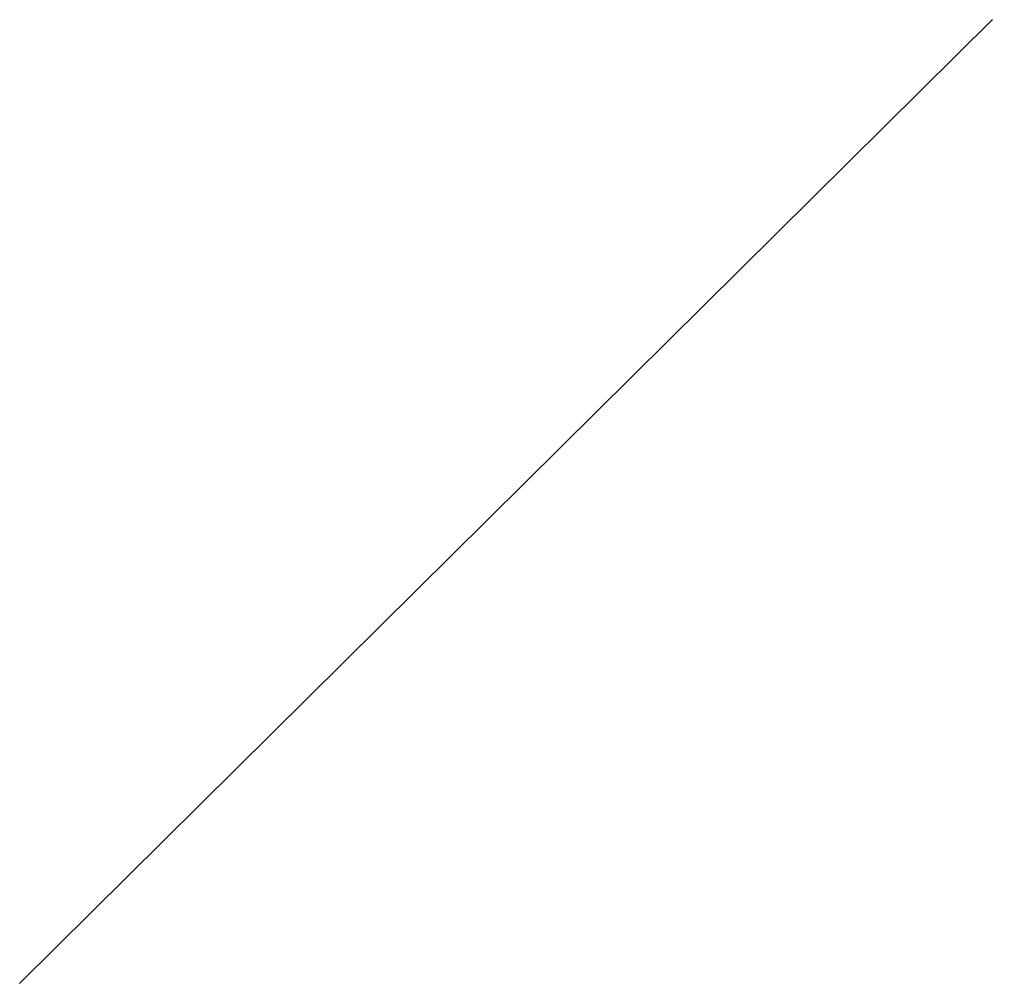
# Model space of a CAD drawing. Header units: inches. Extents: x -9.84 to -1.97, y 13.56 to 21.36.
import ezdxf

# ---------------------------------------------------------------- set-up
doc = ezdxf.new("R2010")
doc.units = ezdxf.units.IN
doc.header["$MEASUREMENT"] = 0
doc.layers.add('Objects', color=7, linetype='Continuous', lineweight=30)

msp = doc.modelspace()

# ---------------------------------------------------------------- linework, layer by layer
at = {"layer": 'Objects'}
msp.add_line((-9.8384, 13.5603), (-1.9691, 21.3596), dxfattribs=at)

doc.saveas('drawing.dxf')
